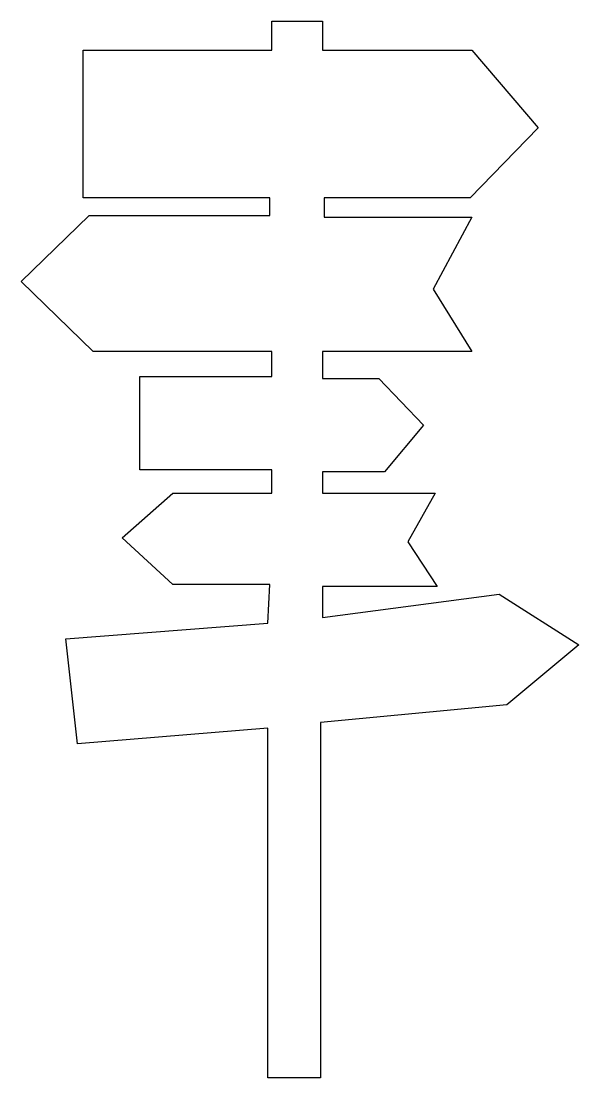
# Model space of a CAD drawing. Header units: centimetres. Extents: x -5.1 to 5.1, y -9.7 to 9.7.
import ezdxf

# ---------------------------------------------------------------- set-up
doc = ezdxf.new("R2010")
doc.units = ezdxf.units.CM
doc.header["$MEASUREMENT"] = 0
doc.layers.add('Camada 1', color=7, linetype='Continuous')

msp = doc.modelspace()

# ---------------------------------------------------------------- linework, layer by layer
at = {"layer": 'Camada 1'}
msp.add_open_spline([(0.40944, 9.68409), (0.40944, 9.68409), (-0.51623, 9.68409), (-0.51623, 9.68409), (-0.51623, 9.68409), (-0.51623, 9.68409), (-0.51623, 9.15006), (-0.51623, 9.15006), (-0.51623, 9.15006), (-0.51623, 9.15006), (-3.96973, 9.15006), (-3.96973, 9.15006), (-3.96973, 9.15006), (-3.96973, 9.15006), (-3.96973, 6.44417), (-3.96973, 6.44417), (-3.96973, 6.44417), (-3.96973, 6.44417), (-0.55187, 6.44417), (-0.55187, 6.44417), (-0.55187, 6.44417), (-0.55187, 6.44417), (-0.55187, 6.12378), (-0.55187, 6.12378), (-0.55187, 6.12378), (-0.55187, 6.12378), (-3.86294, 6.12378), (-3.86294, 6.12378), (-3.86294, 6.12378), (-3.86294, 6.12378), (-5.10905, 4.91326), (-5.10905, 4.91326), (-5.10905, 4.91326), (-5.10905, 4.91326), (-3.79174, 3.63154), (-3.79174, 3.63154), (-3.79174, 3.63154), (-3.79174, 3.63154), (-0.51623, 3.63154), (-0.51623, 3.63154), (-0.51623, 3.63154), (-0.51623, 3.63154), (-0.51623, 3.1687), (-0.51623, 3.1687), (-0.51623, 3.1687), (-0.51623, 3.1687), (-2.93727, 3.1687), (-2.93727, 3.1687), (-2.93727, 3.1687), (-2.93727, 3.1687), (-2.93727, 1.45973), (-2.93727, 1.45973), (-2.93727, 1.45973), (-2.93727, 1.45973), (-0.51623, 1.45973), (-0.51623, 1.45973), (-0.51623, 1.45973), (-0.51623, 1.45973), (-0.51623, 1.03251), (-0.51623, 1.03251), (-0.51623, 1.03251), (-0.51623, 1.03251), (-2.33198, 1.03251), (-2.33198, 1.03251), (-2.33198, 1.03251), (-2.33198, 1.03251), (-3.25766, 0.21362), (-3.25766, 0.21362), (-3.25766, 0.21362), (-3.25766, 0.21362), (-2.33198, -0.64082), (-2.33198, -0.64082), (-2.33198, -0.64082), (-2.33198, -0.64082), (-0.55187, -0.64082), (-0.55187, -0.64082), (-0.55187, -0.64082), (-0.55187, -0.64082), (-0.58743, -1.35289), (-0.58743, -1.35289), (-0.58743, -1.35289), (-0.58743, -1.35289), (-4.29017, -1.6378), (-4.29017, -1.6378), (-4.29017, -1.6378), (-4.29017, -1.6378), (-4.07654, -3.56034), (-4.07654, -3.56034), (-4.07654, -3.56034), (-4.07654, -3.56034), (-0.58743, -3.27546), (-0.58743, -3.27546), (-0.58743, -3.27546), (-0.58743, -3.27546), (-0.58743, -9.68409), (-0.58743, -9.68409), (-0.58743, -9.68409), (-0.58743, -9.68409), (0.37388, -9.68409), (0.37388, -9.68409), (0.37388, -9.68409), (0.37388, -9.68409), (0.37388, -3.1687), (0.37388, -3.1687), (0.37388, -3.1687), (0.37388, -3.1687), (3.79174, -2.84827), (3.79174, -2.84827), (3.79174, -2.84827), (3.79174, -2.84827), (5.10905, -1.74456), (5.10905, -1.74456), (5.10905, -1.74456), (5.10905, -1.74456), (3.64932, -0.81886), (3.64932, -0.81886), (3.64932, -0.81886), (3.64932, -0.81886), (0.40944, -1.24613), (0.40944, -1.24613), (0.40944, -1.24613), (0.40944, -1.24613), (0.40944, -0.67646), (0.40944, -0.67646), (0.40944, -0.67646), (0.40944, -0.67646), (2.51008, -0.67646), (2.51008, -0.67646), (2.51008, -0.67646), (2.51008, -0.67646), (1.97601, 0.14243), (1.97601, 0.14243), (1.97601, 0.14243), (1.97601, 0.14243), (2.47441, 1.03251), (2.47441, 1.03251), (2.47441, 1.03251), (2.47441, 1.03251), (0.40944, 1.03251), (0.40944, 1.03251), (0.40944, 1.03251), (0.40944, 1.03251), (0.40944, 1.42412), (0.40944, 1.42412), (0.40944, 1.42412), (0.40944, 1.42412), (1.54874, 1.42412), (1.54874, 1.42412), (1.54874, 1.42412), (1.54874, 1.42412), (2.26081, 2.27862), (2.26081, 2.27862), (2.26081, 2.27862), (2.26081, 2.27862), (1.44198, 3.13309), (1.44198, 3.13309), (1.44198, 3.13309), (1.44198, 3.13309), (0.40944, 3.13309), (0.40944, 3.13309), (0.40944, 3.13309), (0.40944, 3.13309), (0.40944, 3.63154), (0.40944, 3.63154), (0.40944, 3.63154), (0.40944, 3.63154), (3.15092, 3.63154), (3.15092, 3.63154), (3.15092, 3.63154), (3.15092, 3.63154), (2.43885, 4.77086), (2.43885, 4.77086), (2.43885, 4.77086), (2.43885, 4.77086), (3.15092, 6.08817), (3.15092, 6.08817), (3.15092, 6.08817), (3.15092, 6.08817), (0.44511, 6.08817), (0.44511, 6.08817), (0.44511, 6.08817), (0.44511, 6.08817), (0.44511, 6.44417), (0.44511, 6.44417), (0.44511, 6.44417), (0.44511, 6.44417), (3.11531, 6.44417), (3.11531, 6.44417), (3.11531, 6.44417), (3.11531, 6.44417), (4.36142, 7.72589), (4.36142, 7.72589), (4.36142, 7.72589), (4.36142, 7.72589), (3.15092, 9.15006), (3.15092, 9.15006), (3.15092, 9.15006), (3.15092, 9.15006), (0.40944, 9.15006), (0.40944, 9.15006), (0.40944, 9.15006), (0.40944, 9.15006), (0.40944, 9.68409), (0.40944, 9.68409)], degree=3, knots=[0, 0, 0, 0, 0.01923077, 0.01923077, 0.01923077, 0.01923077, 0.03846154, 0.03846154, 0.03846154, 0.03846154, 0.05769231, 0.05769231, 0.05769231, 0.05769231, 0.07692308, 0.07692308, 0.07692308, 0.07692308, 0.09615385, 0.09615385, 0.09615385, 0.09615385, 0.11538462, 0.11538462, 0.11538462, 0.11538462, 0.13461538, 0.13461538, 0.13461538, 0.13461538, 0.15384615, 0.15384615, 0.15384615, 0.15384615, 0.17307692, 0.17307692, 0.17307692, 0.17307692, 0.19230769, 0.19230769, 0.19230769, 0.19230769, 0.21153846, 0.21153846, 0.21153846, 0.21153846, 0.23076923, 0.23076923, 0.23076923, 0.23076923, 0.25, 0.25, 0.25, 0.25, 0.26923077, 0.26923077, 0.26923077, 0.26923077, 0.28846154, 0.28846154, 0.28846154, 0.28846154, 0.30769231, 0.30769231, 0.30769231, 0.30769231, 0.32692308, 0.32692308, 0.32692308, 0.32692308, 0.34615385, 0.34615385, 0.34615385, 0.34615385, 0.36538462, 0.36538462, 0.36538462, 0.36538462, 0.38461538, 0.38461538, 0.38461538, 0.38461538, 0.40384615, 0.40384615, 0.40384615, 0.40384615, 0.42307692, 0.42307692, 0.42307692, 0.42307692, 0.44230769, 0.44230769, 0.44230769, 0.44230769, 0.46153846, 0.46153846, 0.46153846, 0.46153846, 0.48076923, 0.48076923, 0.48076923, 0.48076923, 0.5, 0.5, 0.5, 0.5, 0.51923077, 0.51923077, 0.51923077, 0.51923077, 0.53846154, 0.53846154, 0.53846154, 0.53846154, 0.55769231, 0.55769231, 0.55769231, 0.55769231, 0.57692308, 0.57692308, 0.57692308, 0.57692308, 0.59615385, 0.59615385, 0.59615385, 0.59615385, 0.61538462, 0.61538462, 0.61538462, 0.61538462, 0.63461538, 0.63461538, 0.63461538, 0.63461538, 0.65384615, 0.65384615, 0.65384615, 0.65384615, 0.67307692, 0.67307692, 0.67307692, 0.67307692, 0.69230769, 0.69230769, 0.69230769, 0.69230769, 0.71153846, 0.71153846, 0.71153846, 0.71153846, 0.73076923, 0.73076923, 0.73076923, 0.73076923, 0.75, 0.75, 0.75, 0.75, 0.76923077, 0.76923077, 0.76923077, 0.76923077, 0.78846154, 0.78846154, 0.78846154, 0.78846154, 0.80769231, 0.80769231, 0.80769231, 0.80769231, 0.82692308, 0.82692308, 0.82692308, 0.82692308, 0.84615385, 0.84615385, 0.84615385, 0.84615385, 0.86538462, 0.86538462, 0.86538462, 0.86538462, 0.88461538, 0.88461538, 0.88461538, 0.88461538, 0.90384615, 0.90384615, 0.90384615, 0.90384615, 0.92307692, 0.92307692, 0.92307692, 0.92307692, 0.94230769, 0.94230769, 0.94230769, 0.94230769, 0.96153846, 0.96153846, 0.96153846, 0.96153846, 1, 1, 1, 1], dxfattribs=at)

doc.saveas('drawing.dxf')
